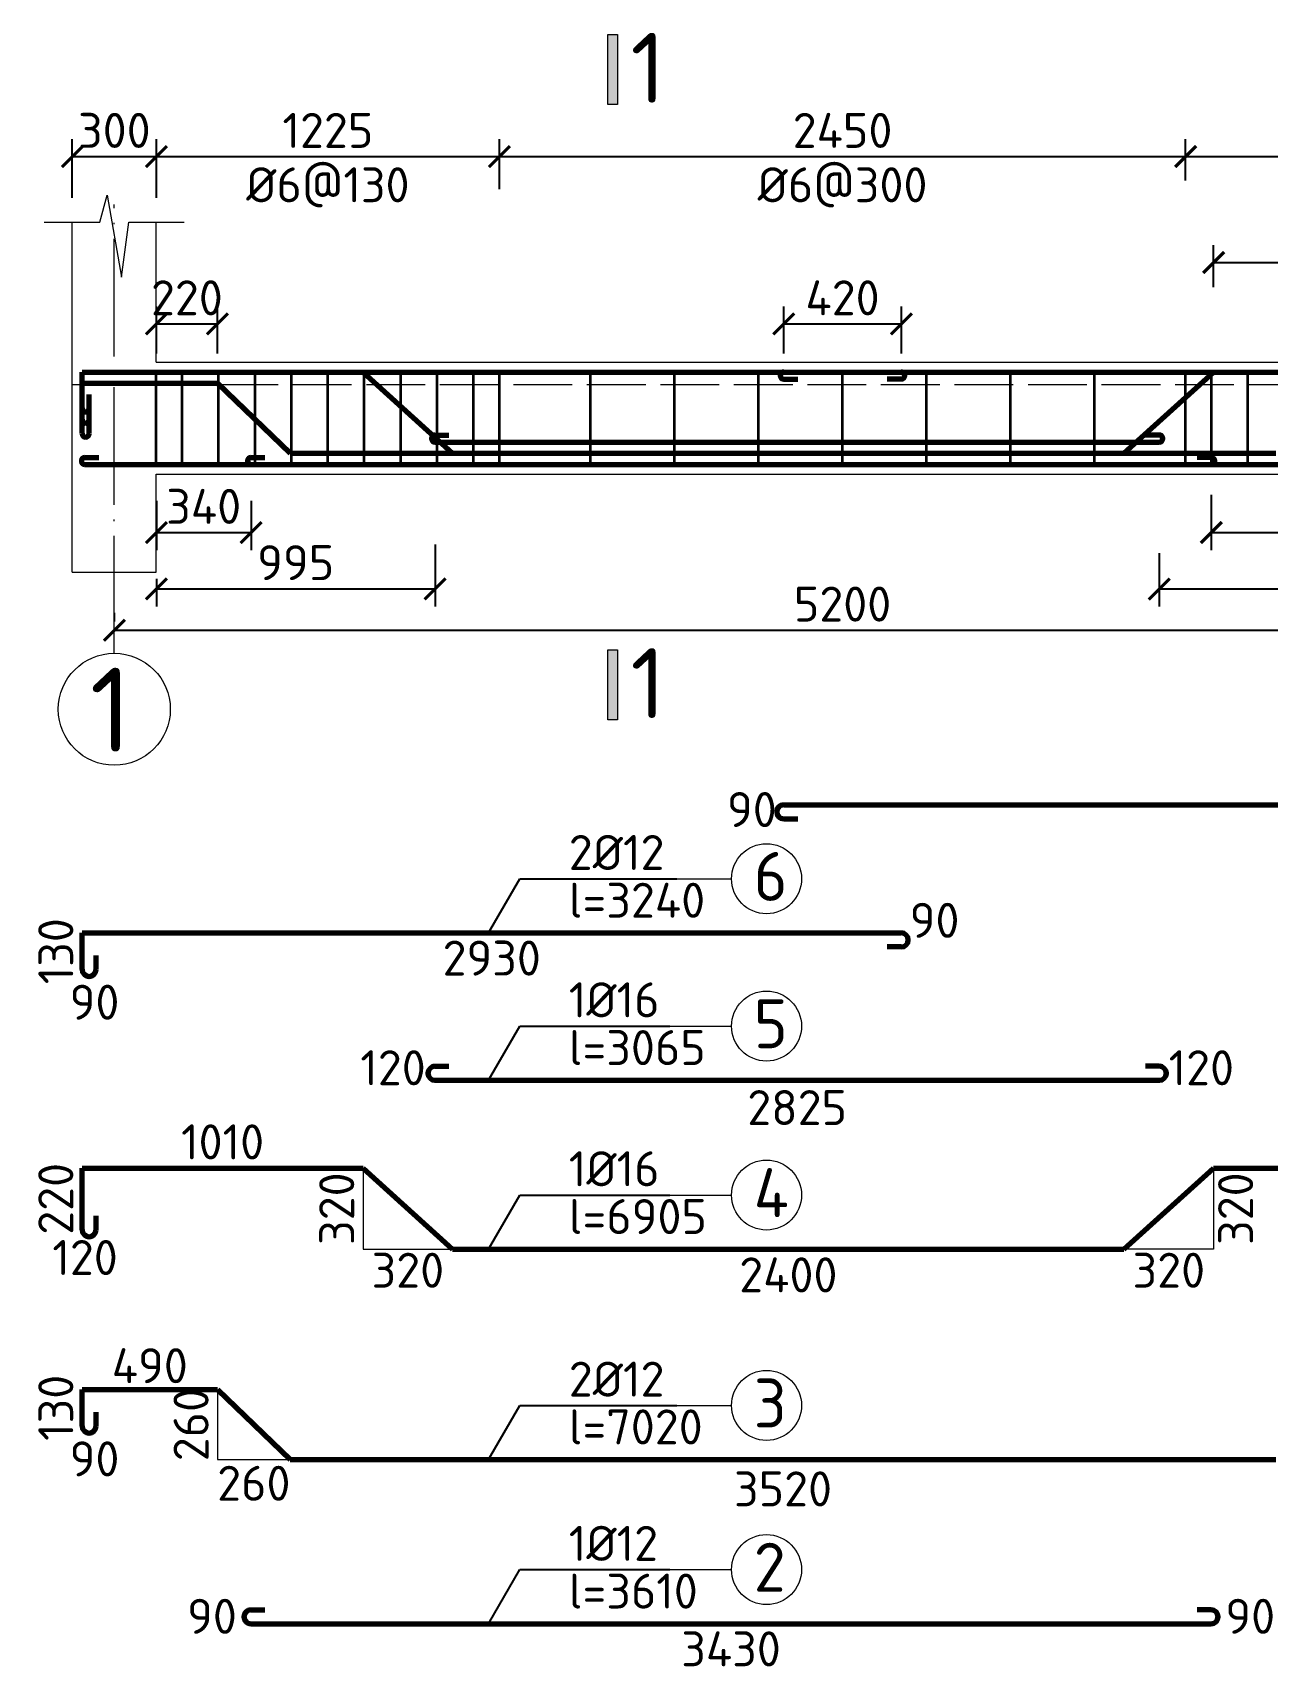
# Model space of a CAD drawing. Header units: millimetres. Extents: x 0 to 4970, y -594 to 1412.
# Drawn here: x 344.8 to 432.9, y -231.5 to -114.2 of the extents above; entities that cross this region are included whole.
import ezdxf

# ---------------------------------------------------------------- set-up
doc = ezdxf.new("R2010")
doc.units = ezdxf.units.MM
doc.header["$LTSCALE"] = 0.35
doc.header["$PDMODE"] = 3
doc.linetypes.add('ACAD_ISO02W100', pattern=[15, 12, -3])
doc.linetypes.add('ACAD_ISO04W100', pattern=[30, 24, -3, 0, -3])
doc.layers.get('0').update_dxf_attribs({"lineweight": 50})
for name, color, linetype, lineweight in [('Cot Dai', 7, 'Continuous', 35), ('Cot thep', 2, 'Continuous', 70), ('Cotthepcat', 3, 'Continuous', 70), ('Duong Bao', 6, 'Continuous', 18), ('Kich Thuoc', 1, 'Continuous', 20), ('Ky Hieu', 4, 'Continuous', 20), ('Net Khuat', 5, 'ACAD_ISO02W100', 20), ('NetCat', 7, 'Continuous', 20), ('Text', 40, 'Continuous', 20), ('Truc', 3, 'ACAD_ISO04W100', 20)]:
    doc.layers.add(name, color=color, linetype=linetype, lineweight=lineweight)
doc.styles.get("Standard").update_dxf_attribs({"font": 'isocpeur.ttf'})
doc.styles.add('VN', font='')
doc.styles.get('VN').set_extended_font_data('TCVN 7284')
doc.dimstyles.new('Dim20', dxfattribs={"dimtxt": 2.5, "dimasz": 1.5, "dimexe": 1.25, "dimexo": 0.625, "dimtad": 1, "dimlfac": 20, "dimtxsty": 'Standard', "dimblk": 'ARCHTICK', "dimcen": 2.5, "dimadec": 0, "dimazin": 0, "dimtfac": 1, "dimtmove": 0, "dimatfit": 3, "dimfxl": 1, "dimarcsym": 0})
doc.dimstyles.new('Dim50', dxfattribs={"dimtxt": 2.5, "dimasz": 1.5, "dimexe": 1.25, "dimexo": 0.625, "dimtad": 1, "dimlfac": 50, "dimtxsty": 'Standard', "dimblk": 'ARCHTICK', "dimcen": 2.5, "dimadec": 0, "dimazin": 0, "dimtfac": 1, "dimtmove": 0, "dimatfit": 3, "dimfxl": 1, "dimarcsym": 0})
doc.dimstyles.new('Dim50KT', dxfattribs={"dimtxt": 2.5, "dimasz": 1.5, "dimexe": 1.25, "dimexo": 0.625, "dimtad": 1, "dimlfac": 50, "dimtxsty": 'Standard', "dimblk": 'ARCHTICK', "dimcen": 2.5, "dimse1": 1, "dimse2": 1, "dimsd1": 1, "dimsd2": 1, "dimadec": 0, "dimazin": 0, "dimtfac": 1, "dimtmove": 0, "dimatfit": 3, "dimfxl": 1, "dimarcsym": 0})

# ---------------------------------------------------------------- blocks, each defined once
blk = doc.blocks.new('_ArchTick')
at = {"color": 0, "linetype": 'ByBlock', "const_width": 0.15}
blk.add_lwpolyline([(-0.5, -0.5), (0.5, 0.5)], dxfattribs=at)
blk = doc.blocks.new('*D2221')
at = {"layer": 'Defpoints', "color": 0}
for p in [(350.59, -156.83), (454.59, -156.83), (454.59, -156.83)]:
    blk.add_point(p, dxfattribs=at)
at = {"layer": 'Kich Thuoc', "color": 0, "lineweight": -2}
for p, q in [((350.59, -156.21), (350.59, -155.58)), ((454.59, -156.21), (454.59, -155.58)), ((350.59, -156.83), (454.59, -156.83))]:
    blk.add_line(p, q, dxfattribs=at)
at = {"layer": 'Kich Thuoc', "color": 0, "lineweight": -2, "xscale": 1.5, "yscale": 1.5, "zscale": 1.5, "rotation": 180}
blk.add_blockref('_ArchTick', (350.59, -156.83), dxfattribs=at)
at = {"layer": 'Kich Thuoc', "color": 0, "lineweight": -2, "xscale": 1.5, "yscale": 1.5, "zscale": 1.5}
blk.add_blockref('_ArchTick', (454.59, -156.83), dxfattribs=at)
at = {"layer": 'Kich Thuoc', "color": 0, "insert": (402.59, -154.96), "char_height": 2.5, "attachment_point": 5}
blk.add_mtext('5200', dxfattribs=at)
blk = doc.blocks.new('*D2223')
at = {"layer": 'Defpoints', "color": 0}
for p in [(353.59, -122.99), (347.59, -126.56), (353.59, -126.56)]:
    blk.add_point(p, dxfattribs=at)
at = {"layer": 'Kich Thuoc', "color": 0, "lineweight": -2}
for p, q in [((347.59, -125.94), (347.59, -121.74)), ((353.59, -125.94), (353.59, -121.74)), ((347.59, -122.99), (353.59, -122.99))]:
    blk.add_line(p, q, dxfattribs=at)
at = {"layer": 'Kich Thuoc', "color": 0, "lineweight": -2, "xscale": 1.5, "yscale": 1.5, "zscale": 1.5, "rotation": 180}
blk.add_blockref('_ArchTick', (347.59, -122.99), dxfattribs=at)
at = {"layer": 'Kich Thuoc', "color": 0, "lineweight": -2, "xscale": 1.5, "yscale": 1.5, "zscale": 1.5}
blk.add_blockref('_ArchTick', (353.59, -122.99), dxfattribs=at)
at = {"layer": 'Kich Thuoc', "color": 0, "insert": (350.59, -121.12), "char_height": 2.5, "attachment_point": 5}
blk.add_mtext('300', dxfattribs=at)
blk = doc.blocks.new('*D2224')
at = {"layer": 'Defpoints', "color": 0}
for p in [(378.09, -122.99), (353.59, -126.56), (378.09, -125.94)]:
    blk.add_point(p, dxfattribs=at)
at = {"layer": 'Kich Thuoc', "color": 0, "lineweight": -2}
for p, q in [((353.59, -125.94), (353.59, -121.74)), ((378.09, -125.31), (378.09, -121.74)), ((353.59, -122.99), (378.09, -122.99))]:
    blk.add_line(p, q, dxfattribs=at)
at = {"layer": 'Kich Thuoc', "color": 0, "lineweight": -2, "xscale": 1.5, "yscale": 1.5, "zscale": 1.5, "rotation": 180}
blk.add_blockref('_ArchTick', (353.59, -122.99), dxfattribs=at)
at = {"layer": 'Kich Thuoc', "color": 0, "lineweight": -2, "xscale": 1.5, "yscale": 1.5, "zscale": 1.5}
blk.add_blockref('_ArchTick', (378.09, -122.99), dxfattribs=at)
at = {"layer": 'Kich Thuoc', "color": 0, "insert": (365.84, -121.12), "char_height": 2.5, "attachment_point": 5}
blk.add_mtext('1225', dxfattribs=at)
blk = doc.blocks.new('*D2225')
at = {"layer": 'Defpoints', "color": 0}
for p in [(427.09, -122.99), (427.09, -125.31), (378.09, -125.94)]:
    blk.add_point(p, dxfattribs=at)
at = {"layer": 'Kich Thuoc', "color": 0, "lineweight": -2}
for p, q in [((378.09, -125.31), (378.09, -121.74)), ((427.09, -124.69), (427.09, -121.74)), ((378.09, -122.99), (427.09, -122.99))]:
    blk.add_line(p, q, dxfattribs=at)
at = {"layer": 'Kich Thuoc', "color": 0, "lineweight": -2, "xscale": 1.5, "yscale": 1.5, "zscale": 1.5, "rotation": 180}
blk.add_blockref('_ArchTick', (378.09, -122.99), dxfattribs=at)
at = {"layer": 'Kich Thuoc', "color": 0, "lineweight": -2, "xscale": 1.5, "yscale": 1.5, "zscale": 1.5}
blk.add_blockref('_ArchTick', (427.09, -122.99), dxfattribs=at)
at = {"layer": 'Kich Thuoc', "color": 0, "insert": (402.59, -121.12), "char_height": 2.5, "attachment_point": 5}
blk.add_mtext('2450', dxfattribs=at)
blk = doc.blocks.new('*D2226')
at = {"layer": 'Defpoints', "color": 0}
for p in [(451.59, -122.99), (427.09, -125.31), (451.59, -124.69)]:
    blk.add_point(p, dxfattribs=at)
at = {"layer": 'Kich Thuoc', "color": 0, "lineweight": -2}
for p, q in [((427.09, -124.69), (427.09, -121.74)), ((451.59, -124.06), (451.59, -121.74)), ((427.09, -122.99), (451.59, -122.99))]:
    blk.add_line(p, q, dxfattribs=at)
at = {"layer": 'Kich Thuoc', "color": 0, "lineweight": -2, "xscale": 1.5, "yscale": 1.5, "zscale": 1.5, "rotation": 180}
blk.add_blockref('_ArchTick', (427.09, -122.99), dxfattribs=at)
at = {"layer": 'Kich Thuoc', "color": 0, "lineweight": -2, "xscale": 1.5, "yscale": 1.5, "zscale": 1.5}
blk.add_blockref('_ArchTick', (451.59, -122.99), dxfattribs=at)
at = {"layer": 'Kich Thuoc', "color": 0, "insert": (439.34, -121.12), "char_height": 2.5, "attachment_point": 5}
blk.add_mtext('1225', dxfattribs=at)
blk = doc.blocks.new('*D2302')
at = {"layer": 'Defpoints', "color": 0}
for p in [(357.95, -134.95), (353.59, -137.68), (357.95, -137.68)]:
    blk.add_point(p, dxfattribs=at)
at = {"layer": 'Kich Thuoc', "color": 0, "lineweight": -2}
for p, q in [((353.59, -137.06), (353.59, -133.7)), ((357.95, -137.06), (357.95, -133.7)), ((353.59, -134.95), (357.95, -134.95))]:
    blk.add_line(p, q, dxfattribs=at)
at = {"layer": 'Kich Thuoc', "color": 0, "lineweight": -2, "xscale": 1.5, "yscale": 1.5, "zscale": 1.5, "rotation": 180}
blk.add_blockref('_ArchTick', (353.59, -134.95), dxfattribs=at)
at = {"layer": 'Kich Thuoc', "color": 0, "lineweight": -2, "xscale": 1.5, "yscale": 1.5, "zscale": 1.5}
blk.add_blockref('_ArchTick', (357.95, -134.95), dxfattribs=at)
at = {"layer": 'Kich Thuoc', "color": 0, "insert": (355.77, -133.08), "char_height": 2.5, "attachment_point": 5}
blk.add_mtext('220', dxfattribs=at)
blk = doc.blocks.new('*D2233')
at = {"layer": 'Defpoints', "color": 0}
for p in [(428.92, -146.52), (451.59, -146.33), (451.59, -149.85)]:
    blk.add_point(p, dxfattribs=at)
at = {"layer": 'Kich Thuoc', "color": 0, "lineweight": -2}
for p, q in [((428.92, -147.15), (428.92, -151.1)), ((451.59, -146.96), (451.59, -151.1)), ((428.92, -149.85), (451.59, -149.85))]:
    blk.add_line(p, q, dxfattribs=at)
at = {"layer": 'Kich Thuoc', "color": 0, "lineweight": -2, "xscale": 1.5, "yscale": 1.5, "zscale": 1.5, "rotation": 180}
blk.add_blockref('_ArchTick', (428.92, -149.85), dxfattribs=at)
at = {"layer": 'Kich Thuoc', "color": 0, "lineweight": -2, "xscale": 1.5, "yscale": 1.5, "zscale": 1.5}
blk.add_blockref('_ArchTick', (451.59, -149.85), dxfattribs=at)
at = {"layer": 'Kich Thuoc', "color": 0, "insert": (440.25, -147.98), "char_height": 2.5, "attachment_point": 5}
blk.add_mtext('1135', dxfattribs=at)
blk = doc.blocks.new('*D2236')
at = {"layer": 'Defpoints', "color": 0}
for p in [(353.59, -146.96), (360.35, -146.96), (360.35, -149.85)]:
    blk.add_point(p, dxfattribs=at)
at = {"layer": 'Kich Thuoc', "color": 0, "lineweight": -2}
for p, q in [((353.59, -147.58), (353.59, -151.1)), ((360.35, -147.58), (360.35, -151.1)), ((353.59, -149.85), (360.35, -149.85))]:
    blk.add_line(p, q, dxfattribs=at)
at = {"layer": 'Kich Thuoc', "color": 0, "lineweight": -2, "xscale": 1.5, "yscale": 1.5, "zscale": 1.5, "rotation": 180}
blk.add_blockref('_ArchTick', (353.59, -149.85), dxfattribs=at)
at = {"layer": 'Kich Thuoc', "color": 0, "lineweight": -2, "xscale": 1.5, "yscale": 1.5, "zscale": 1.5}
blk.add_blockref('_ArchTick', (360.35, -149.85), dxfattribs=at)
at = {"layer": 'Kich Thuoc', "color": 0, "insert": (356.97, -147.98), "char_height": 2.5, "attachment_point": 5}
blk.add_mtext('340', dxfattribs=at)
blk = doc.blocks.new('*D2159')
at = {"layer": 'Defpoints', "color": 0}
for p in [(451.59, -130.56), (429.09, -132.94), (451.59, -132.79)]:
    blk.add_point(p, dxfattribs=at)
at = {"layer": 'Kich Thuoc', "color": 0, "lineweight": -2}
for p, q in [((429.09, -132.31), (429.09, -129.31)), ((451.59, -132.17), (451.59, -129.31)), ((429.09, -130.56), (451.59, -130.56))]:
    blk.add_line(p, q, dxfattribs=at)
at = {"layer": 'Kich Thuoc', "color": 0, "lineweight": -2, "xscale": 1.5, "yscale": 1.5, "zscale": 1.5, "rotation": 180}
blk.add_blockref('_ArchTick', (429.09, -130.56), dxfattribs=at)
at = {"layer": 'Kich Thuoc', "color": 0, "lineweight": -2, "xscale": 1.5, "yscale": 1.5, "zscale": 1.5}
blk.add_blockref('_ArchTick', (451.59, -130.56), dxfattribs=at)
at = {"layer": 'Kich Thuoc', "color": 0, "insert": (440.34, -128.69), "char_height": 2.5, "attachment_point": 5}
blk.add_mtext('1125', dxfattribs=at)
blk = doc.blocks.new('_None')
blk = doc.blocks.new('*D2257')
at = {"layer": 'Defpoints', "color": 0}
for p in [(348.29, -211.08), (348.29, -213.68), (348.29, -213.68)]:
    blk.add_point(p, dxfattribs=at)
at = {"layer": 'Kich Thuoc', "color": 0, "insert": (346.41, -212.38), "char_height": 2.5, "attachment_point": 5, "rotation": 90}
blk.add_mtext('130', dxfattribs=at)
blk = doc.blocks.new('*D2258')
at = {"layer": 'Defpoints', "color": 0}
for p in [(348.29, -178.46), (348.29, -181.06), (348.29, -181.06)]:
    blk.add_point(p, dxfattribs=at)
at = {"layer": 'Kich Thuoc', "color": 0, "insert": (346.41, -179.76), "char_height": 2.5, "attachment_point": 5, "rotation": 90}
blk.add_mtext('130', dxfattribs=at)
blk = doc.blocks.new('*D2259')
at = {"layer": 'Defpoints', "color": 0}
for p in [(348.29, -195.25), (348.29, -199.65), (348.29, -199.65)]:
    blk.add_point(p, dxfattribs=at)
at = {"layer": 'Kich Thuoc', "color": 0, "insert": (346.41, -197.45), "char_height": 2.5, "attachment_point": 5, "rotation": 90}
blk.add_mtext('220', dxfattribs=at)
blk = doc.blocks.new('*D2197')
at = {"layer": 'Defpoints', "color": 0}
for p in [(373.49, -188.12), (425.21, -188.12), (425.21, -192.81)]:
    blk.add_point(p, dxfattribs=at)
at = {"layer": 'Kich Thuoc', "color": 0, "insert": (399.35, -190.93), "char_height": 2.5, "attachment_point": 5}
blk.add_mtext('2825', dxfattribs=at)
blk = doc.blocks.new('*D2260')
at = {"layer": 'Defpoints', "color": 0}
for p in [(348.29, -195.25), (368.35, -195.25), (368.35, -195.25)]:
    blk.add_point(p, dxfattribs=at)
at = {"layer": 'Kich Thuoc', "color": 0, "insert": (358.32, -193.38), "char_height": 2.5, "attachment_point": 5}
blk.add_mtext('1010', dxfattribs=at)
blk = doc.blocks.new('*D2261')
at = {"layer": 'Defpoints', "color": 0}
for p in [(368.35, -201.05), (374.75, -201.05), (374.75, -204.43)]:
    blk.add_point(p, dxfattribs=at)
at = {"layer": 'Kich Thuoc', "color": 0, "insert": (371.55, -202.55), "char_height": 2.5, "attachment_point": 5}
blk.add_mtext('320', dxfattribs=at)
blk = doc.blocks.new('*D2262')
at = {"layer": 'Defpoints', "color": 0}
for p in [(368.35, -195.25), (368.35, -201.05), (368.35, -201.05)]:
    blk.add_point(p, dxfattribs=at)
at = {"layer": 'Kich Thuoc', "color": 0, "insert": (366.47, -198.15), "char_height": 2.5, "attachment_point": 5, "rotation": 90}
blk.add_mtext('320', dxfattribs=at)
blk = doc.blocks.new('*D2263')
at = {"layer": 'Defpoints', "color": 0}
for p in [(422.69, -201.05), (429.09, -201.05), (422.69, -204.43)]:
    blk.add_point(p, dxfattribs=at)
at = {"layer": 'Kich Thuoc', "color": 0, "insert": (425.89, -202.55), "char_height": 2.5, "attachment_point": 5}
blk.add_mtext('320', dxfattribs=at)
blk = doc.blocks.new('*D2198')
at = {"layer": 'Defpoints', "color": 0}
for p in [(432.53, -195.25), (432.53, -201.05), (432.53, -201.05)]:
    blk.add_point(p, dxfattribs=at)
at = {"layer": 'Kich Thuoc', "color": 0, "insert": (430.66, -198.15), "char_height": 2.5, "attachment_point": 5, "rotation": 90}
blk.add_mtext('320', dxfattribs=at)
blk = doc.blocks.new('*D2199')
at = {"layer": 'Defpoints', "color": 0}
for p in [(374.75, -200.69), (422.69, -200.69), (422.69, -204.75)]:
    blk.add_point(p, dxfattribs=at)
at = {"layer": 'Kich Thuoc', "color": 0, "insert": (398.72, -202.88), "char_height": 2.5, "attachment_point": 5}
blk.add_mtext('2400', dxfattribs=at)
blk = doc.blocks.new('*D2200')
at = {"layer": 'Defpoints', "color": 0}
for p in [(429.09, -195.47), (471.78, -195.47), (471.78, -195.47)]:
    blk.add_point(p, dxfattribs=at)
at = {"layer": 'Kich Thuoc', "color": 0, "insert": (450.43, -193.6), "char_height": 2.5, "attachment_point": 5}
blk.add_mtext('2135', dxfattribs=at)
blk = doc.blocks.new('*D2201')
at = {"layer": 'Defpoints', "color": 0}
for p in [(348.29, -211.25), (357.95, -211.25), (357.95, -211.25)]:
    blk.add_point(p, dxfattribs=at)
at = {"layer": 'Kich Thuoc', "color": 0, "insert": (353.12, -209.37), "char_height": 2.5, "attachment_point": 5}
blk.add_mtext('490', dxfattribs=at)
blk = doc.blocks.new('*D2264')
at = {"layer": 'Defpoints', "color": 0}
for p in [(357.95, -216.08), (363.15, -216.08), (363.15, -219.65)]:
    blk.add_point(p, dxfattribs=at)
at = {"layer": 'Kich Thuoc', "color": 0, "insert": (360.55, -217.77), "char_height": 2.5, "attachment_point": 5}
blk.add_mtext('260', dxfattribs=at)
blk = doc.blocks.new('*D2265')
at = {"layer": 'Defpoints', "color": 0}
for p in [(357.95, -211.08), (357.95, -216.08), (357.95, -216.08)]:
    blk.add_point(p, dxfattribs=at)
at = {"layer": 'Kich Thuoc', "color": 0, "insert": (356.07, -213.58), "char_height": 2.5, "attachment_point": 5, "rotation": 90}
blk.add_mtext('260', dxfattribs=at)
blk = doc.blocks.new('*D2267')
at = {"layer": 'Defpoints', "color": 0}
for p in [(363.15, -216.08), (433.53, -216.08), (433.53, -220.04)]:
    blk.add_point(p, dxfattribs=at)
at = {"layer": 'Kich Thuoc', "color": 0, "insert": (398.34, -218.17), "char_height": 2.5, "attachment_point": 5}
blk.add_mtext('3520', dxfattribs=at)
blk = doc.blocks.new('*D2203')
at = {"layer": 'Defpoints', "color": 0}
for p in [(360.35, -227.58), (428.92, -227.58), (428.92, -231.48)]:
    blk.add_point(p, dxfattribs=at)
at = {"layer": 'Kich Thuoc', "color": 0, "insert": (394.63, -229.6), "char_height": 2.5, "attachment_point": 5}
blk.add_mtext('3430', dxfattribs=at)
blk = doc.blocks.new('*D2209')
at = {"layer": 'Defpoints', "color": 0}
for p in [(398.39, -171.47), (614.79, -171.47), (614.79, -173.22)]:
    blk.add_point(p, dxfattribs=at)
at = {"layer": 'Kich Thuoc', "color": 0, "insert": (506.59, -171.35), "char_height": 2.5, "attachment_point": 5}
blk.add_mtext('10820', dxfattribs=at)
blk = doc.blocks.new('*D2304')
at = {"layer": 'Defpoints', "color": 0}
for p in [(348.29, -178.46), (406.79, -178.46), (406.79, -182.13)]:
    blk.add_point(p, dxfattribs=at)
at = {"layer": 'Kich Thuoc', "color": 0, "insert": (377.54, -180.25), "char_height": 2.5, "attachment_point": 5}
blk.add_mtext('2930', dxfattribs=at)
blk = doc.blocks.new('*D2254')
at = {"layer": 'Defpoints', "color": 0}
for p in [(406.79, -134.95), (398.39, -137.68), (406.79, -137.68)]:
    blk.add_point(p, dxfattribs=at)
at = {"layer": 'Kich Thuoc', "color": 0, "lineweight": -2}
for p, q in [((398.39, -137.06), (398.39, -133.7)), ((406.79, -137.06), (406.79, -133.7)), ((398.39, -134.95), (406.79, -134.95))]:
    blk.add_line(p, q, dxfattribs=at)
at = {"layer": 'Kich Thuoc', "color": 0, "lineweight": -2, "xscale": 1.5, "yscale": 1.5, "zscale": 1.5, "rotation": 180}
blk.add_blockref('_ArchTick', (398.39, -134.95), dxfattribs=at)
at = {"layer": 'Kich Thuoc', "color": 0, "lineweight": -2, "xscale": 1.5, "yscale": 1.5, "zscale": 1.5}
blk.add_blockref('_ArchTick', (406.79, -134.95), dxfattribs=at)
at = {"layer": 'Kich Thuoc', "color": 0, "insert": (402.59, -133.08), "char_height": 2.5, "attachment_point": 5}
blk.add_mtext('420', dxfattribs=at)
blk = doc.blocks.new('*D2255')
at = {"layer": 'Defpoints', "color": 0}
for p in [(373.49, -150.08), (353.59, -152.53), (373.49, -153.88)]:
    blk.add_point(p, dxfattribs=at)
at = {"layer": 'Kich Thuoc', "color": 0, "lineweight": -2}
for p, q in [((373.49, -150.7), (373.49, -155.13)), ((353.59, -153.16), (353.59, -155.13)), ((353.59, -153.88), (373.49, -153.88))]:
    blk.add_line(p, q, dxfattribs=at)
at = {"layer": 'Kich Thuoc', "color": 0, "lineweight": -2, "xscale": 1.5, "yscale": 1.5, "zscale": 1.5, "rotation": 180}
blk.add_blockref('_ArchTick', (353.59, -153.88), dxfattribs=at)
at = {"layer": 'Kich Thuoc', "color": 0, "lineweight": -2, "xscale": 1.5, "yscale": 1.5, "zscale": 1.5}
blk.add_blockref('_ArchTick', (373.49, -153.88), dxfattribs=at)
at = {"layer": 'Kich Thuoc', "color": 0, "insert": (363.54, -152), "char_height": 2.5, "attachment_point": 5}
blk.add_mtext('995', dxfattribs=at)
blk = doc.blocks.new('*D2256')
at = {"layer": 'Defpoints', "color": 0}
for p in [(425.21, -150.7), (451.59, -150.7), (451.59, -153.88)]:
    blk.add_point(p, dxfattribs=at)
at = {"layer": 'Kich Thuoc', "color": 0, "lineweight": -2}
for p, q in [((425.21, -151.33), (425.21, -155.13)), ((451.59, -151.33), (451.59, -155.13)), ((425.21, -153.88), (451.59, -153.88))]:
    blk.add_line(p, q, dxfattribs=at)
at = {"layer": 'Kich Thuoc', "color": 0, "lineweight": -2, "xscale": 1.5, "yscale": 1.5, "zscale": 1.5, "rotation": 180}
blk.add_blockref('_ArchTick', (425.21, -153.88), dxfattribs=at)
at = {"layer": 'Kich Thuoc', "color": 0, "lineweight": -2, "xscale": 1.5, "yscale": 1.5, "zscale": 1.5}
blk.add_blockref('_ArchTick', (451.59, -153.88), dxfattribs=at)
at = {"layer": 'Kich Thuoc', "color": 0, "insert": (438.4, -152), "char_height": 2.5, "attachment_point": 5}
blk.add_mtext('1320', dxfattribs=at)

msp = doc.modelspace()

# ---------------------------------------------------------------- hatches: boundary and pattern name
at = {"layer": 'NetCat'}
h = msp.add_hatch(color=256, dxfattribs=at)
h.paths.add_polyline_path([(385.82503, -114.270188), (386.52503, -114.270188), (386.52503, -119.270188), (385.82503, -119.270188)])
edge = h.paths.add_edge_path(flags=17)
edge.add_line((385.82503, -119.270188), (385.82503, -114.270188))
h = msp.add_hatch(color=256, dxfattribs=at)
h.paths.add_polyline_path([(385.82503, -158.231186), (386.52503, -158.231186), (386.52503, -163.231186), (385.82503, -163.231186)])
edge = h.paths.add_edge_path(flags=17)
edge.add_line((385.82503, -163.231186), (385.82503, -158.231186))

# ---------------------------------------------------------------- linework, layer by layer
at = {"layer": 'Cot Dai'}
for p, q in [((353.586868, -144.983505), (353.586868, -138.383505)), ((355.436868, -144.983505), (355.436868, -138.383505)), ((358.036868, -144.983505), (358.036868, -138.383505)), ((360.636868, -144.983505), (360.636868, -138.383505)), ((363.236868, -144.983505), (363.236868, -138.383505)), ((365.836868, -144.983505), (365.836868, -138.383505)), ((368.436868, -144.983505), (368.436868, -138.383505)), ((371.036868, -144.983505), (371.036868, -138.383505)), ((373.636868, -144.983505), (373.636868, -138.383505)), ((376.236868, -144.983505), (376.236868, -138.383505)), ((378.086868, -144.983505), (378.086868, -138.383505)), ((384.586868, -144.983505), (384.586868, -138.383505)), ((390.586868, -144.983505), (390.586868, -138.383505)), ((396.586868, -144.983505), (396.586868, -138.383505)), ((402.586868, -144.983505), (402.586868, -138.383505)), ((408.586868, -144.983505), (408.586868, -138.383505)), ((414.586868, -144.983505), (414.586868, -138.383505)), ((420.586868, -144.983505), (420.586868, -138.383505)), ((427.086868, -144.983505), (427.086868, -138.383505)), ((428.936868, -144.983505), (428.936868, -138.383505)), ((431.536868, -144.983505), (431.536868, -138.383505))]:
    msp.add_line(p, q, dxfattribs=at)
at = {"layer": 'Cot thep'}
for p, q in [((348.286868, -138.383505), (405.786868, -138.383505)), ((348.286868, -138.383505), (363.147909, -138.383505)), ((348.286868, -140.983505), (348.286868, -138.383505)), ((348.286868, -142.783505), (348.286868, -138.383505)), ((368.347909, -138.383505), (374.747909, -144.183505)), ((399.386868, -138.383505), (610.586868, -138.383505)), ((422.688741, -144.183505), (429.088741, -138.383505)), ((348.286868, -139.183505), (357.947909, -139.183505)), ((348.286868, -141.783505), (348.286868, -139.183505)), ((357.947909, -139.183505), (363.147909, -144.183505)), ((398.386868, -138.883505), (399.386868, -138.883505)), ((406.786868, -138.883505), (405.786868, -138.883505)), ((348.786868, -140.983505), (348.786868, -139.983505)), ((348.786868, -141.783505), (348.786868, -140.783505)), ((348.786868, -142.783505), (348.786868, -141.783505)), ((363.147909, -144.183505), (433.530863, -144.183505)), ((373.486464, -143.383505), (425.214227, -143.383505)), ((374.747909, -144.183505), (422.688741, -144.183505)), ((348.486868, -144.983505), (457.586868, -144.983505)), ((398.386868, -169.299005), (614.786868, -169.299005)), ((348.286868, -178.455928), (406.786868, -178.455928)), ((348.286868, -181.055928), (348.286868, -178.455928)), ((373.486464, -188.982634), (425.214227, -188.982634)), ((348.286868, -195.252983), (368.347909, -195.252983)), ((348.286868, -199.652983), (348.286868, -195.252983)), ((368.347909, -195.252983), (374.747909, -201.052983)), ((422.688741, -201.052983), (429.088741, -195.252983)), ((429.088741, -195.252983), (471.781231, -195.252983)), ((374.747909, -201.052983), (422.688741, -201.052983)), ((348.286868, -211.080857), (357.947909, -211.080857)), ((348.286868, -213.680857), (348.286868, -211.080857)), ((357.947909, -211.080857), (363.147909, -216.080857)), ((363.147909, -216.080857), (433.530863, -216.080857)), ((360.347909, -227.812463), (428.916866, -227.812463))]:
    msp.add_line(p, q, dxfattribs=at)
for centre, start, end in [((398.386868, -138.633505), 90, 270), ((406.786868, -138.633505), 270, 90), ((348.536868, -140.983505), 180, 0), ((348.536868, -141.783505), 180, 0), ((348.536868, -142.783505), 180, 0)]:
    msp.add_arc(centre, 0.25, start, end, dxfattribs=at)
at = {"layer": 'Cotthepcat'}
for p, q in [((373.486464, -142.883505), (374.486464, -142.883505)), ((425.214227, -142.883505), (424.214227, -142.883505)), ((348.486868, -144.483505), (349.486868, -144.483505)), ((360.347909, -144.483505), (361.347909, -144.483505)), ((428.916866, -144.483505), (427.916866, -144.483505)), ((398.386868, -170.299005), (399.386868, -170.299005)), ((406.786868, -179.455928), (405.786868, -179.455928)), ((349.286868, -181.055928), (349.286868, -180.055928)), ((373.486464, -187.982634), (374.486464, -187.982634)), ((425.214227, -187.982634), (424.214227, -187.982634)), ((349.286868, -199.652983), (349.286868, -198.652983)), ((349.286868, -213.680857), (349.286868, -212.680857)), ((360.347909, -226.812463), (361.347909, -226.812463)), ((428.916866, -226.812463), (427.916866, -226.812463))]:
    msp.add_line(p, q, dxfattribs=at)
for centre, radius, start, end in [((373.486464, -143.133505), 0.25, 90, 270), ((425.214227, -143.133505), 0.25, 270, 90), ((348.486868, -144.733505), 0.25, 90, 270), ((360.347909, -144.733505), 0.25, 90, 270), ((428.916866, -144.733505), 0.25, 270, 90), ((398.386868, -169.799005), 0.5, 90, 270), ((406.786868, -178.955928), 0.5, 270, 90), ((348.786868, -181.055928), 0.5, 180, 0), ((373.486464, -188.482634), 0.5, 90, 270), ((425.214227, -188.482634), 0.5, 270, 90), ((348.786868, -199.652983), 0.5, 180, 0), ((348.786868, -213.680857), 0.5, 180, 0), ((360.347909, -227.312463), 0.5, 90, 270), ((428.916866, -227.312463), 0.5, 270, 90)]:
    msp.add_arc(centre, radius, start, end, dxfattribs=at)
at = {"layer": 'Duong Bao'}
for p, q in [((347.586868, -152.683505), (347.586868, -127.683505)), ((353.586868, -137.683505), (353.586868, -127.683505)), ((353.586868, -137.683505), (451.586868, -137.683505)), ((353.586868, -152.683505), (353.586868, -145.683505)), ((353.586868, -145.683505), (451.586868, -145.683505)), ((347.586868, -152.683505), (353.586868, -152.683505))]:
    msp.add_line(p, q, dxfattribs=at)
at = {"layer": 'Kich Thuoc'}
for p, q in [((368.347909, -195.252983), (368.347909, -201.052983)), ((429.088741, -195.252983), (429.088741, -201.052983)), ((368.347909, -201.052983), (374.747909, -201.052983)), ((429.088741, -201.052983), (422.688741, -201.052983)), ((357.947909, -211.080857), (357.947909, -216.080857)), ((357.947909, -216.080857), (363.147909, -216.080857))]:
    msp.add_line(p, q, dxfattribs=at)
at = {"layer": 'Ky Hieu'}
for p, q in [((384.262003, -174.581312), (394.662003, -174.581312)), ((383.949503, -185.108018), (394.662003, -185.108018)), ((383.949503, -197.178367), (394.662003, -197.178367)), ((383.949503, -212.206241), (394.662003, -212.206241)), ((384.262003, -223.937847), (394.662003, -223.937847))]:
    msp.add_line(p, q, dxfattribs=at)
msp.add_lwpolyline([(345.586868, -127.683505), (345.586868, -127.683505), (349.551592, -127.683505), (350.06923, -125.751654), (351.104506, -131.615357), (351.622145, -127.683505), (355.586868, -127.683505), (355.586868, -127.683505)], dxfattribs=at)
for centre, radius in [((350.586868, -162.47492), 4), ((397.162003, -174.581312), 2.5), ((397.162003, -185.108018), 2.5), ((397.162003, -197.178367), 2.5), ((397.162003, -212.206241), 2.5), ((397.162003, -223.937847), 2.5)]:
    msp.add_circle(centre, radius, dxfattribs=at)
at = {"layer": 'Net Khuat'}
msp.add_line((347.586868, -139.283505), (610.586868, -139.283505), dxfattribs=at)
at = {"layer": 'NetCat'}
for p, q in [((385.82503, -119.270188), (385.82503, -114.270188)), ((385.82503, -119.270188), (385.82503, -114.270188)), ((385.82503, -163.231186), (385.82503, -158.231186)), ((385.82503, -163.231186), (385.82503, -158.231186))]:
    msp.add_line(p, q, dxfattribs=at)
for points in [[(385.82503, -114.270188), (386.52503, -114.270188), (386.52503, -119.270188), (385.82503, -119.270188), (385.82503, -114.270188)], [(385.82503, -158.231186), (386.52503, -158.231186), (386.52503, -163.231186), (385.82503, -163.231186), (385.82503, -158.231186)]]:
    msp.add_lwpolyline(points, dxfattribs=at)
at = {"layer": 'Truc'}
msp.add_line((350.586868, -158.47492), (350.586868, -126.419151), dxfattribs=at)

# ---------------------------------------------------------------- texts
at = {"layer": 'Kich Thuoc', "color": 2}
msp.add_text('1', height=6, dxfattribs=at).set_placement((348.836868, -165.506009))
at = {"layer": 'Kich Thuoc', "char_height": 2.5}
for s, insert, width, attachment_point in [('%%C6@130', (365.836868, -125.189028), 24.5, 5), ('%%C6@300', (402.586868, -125.189028), 24.5, 5), ('90', (394.337919, -168.387333), 3.45107973, 1), ('90', (407.383478, -176.302393), 3.45107973, 1), ('90', (347.394821, -182.151214), 3.45107973, 1), ('120', (368.154029, -186.836149), 3.45107973, 1), ('120', (430.546662, -186.836149), 3.45107973, 3), ('120', (346.163458, -200.391213), 3.45107973, 1), ('90', (347.394821, -214.776143), 3.45107973, 1), ('90', (359.340361, -226.022337), 3.45107973, 3), ('90', (429.924415, -226.022337), 3.45107973, 1)]:
    msp.add_mtext(s, dxfattribs=dict(at, insert=insert, width=width, attachment_point=attachment_point))
at = {"layer": 'Ky Hieu', "style": 'VN'}
for s, p in [('6', (396.24798, -176.164447)), ('5', (396.24798, -186.691152)), ('4', (396.24798, -198.761502)), ('3', (396.24798, -213.789375)), ('2', (396.24798, -225.520981))]:
    msp.add_text(s, height=3.5, dxfattribs=at).set_placement(p)
at = {"layer": 'Ky Hieu', "char_height": 2.5, "attachment_point": 7}
for s, insert in [('2%%C12', (383.04166, -173.956312)), ('l=3240', (383.04166, -177.367831)), ('1%%C16', (383.04166, -184.483018)), ('l=3065', (383.04166, -187.894537)), ('1%%C16', (383.04166, -196.553367)), ('l=6905', (383.04166, -199.964886)), ('2%%C12', (383.04166, -211.581241)), ('l=7020', (383.04166, -214.99276)), ('1%%C12', (383.04166, -223.312847)), ('l=3610', (383.04166, -226.724365))]:
    msp.add_mtext(s, dxfattribs=dict(at, insert=insert))
at = {"layer": 'Text', "char_height": 5, "width": 11.43756339, "attachment_point": 1}
for insert in [(387.448424, -114.150387), (387.448424, -158.111385)]:
    msp.add_mtext('1', dxfattribs=dict(at, insert=insert))

# ---------------------------------------------------------------- dimensions: what is measured, and where the dimension line sits
at = {"layer": 'Kich Thuoc'}
for base, p1, p2, dimstyle, picture, middle in [((353.586868, -122.992334), (347.586868, -126.561343), (353.586868, -126.561343), 'Dim50', '*D2223', (350.586868, -122.992334)), ((363.147909, -219.649891), (357.947909, -216.080857), (363.147909, -216.080857), 'Dim50KT', '*D2264', (360.547909, -219.649891))]:
    dim = msp.add_linear_dim(base=base, p1=p1, p2=p2, dimstyle=dimstyle, dxfattribs=at)
    dim.commit()
    dim.dimension.update_dxf_attribs({"geometry": picture, "text_midpoint": middle, "dimtype": 160})
for base, p1, p2, picture, middle in [((378.086868, -122.992334), (353.586868, -126.561343), (378.086868, -125.936343), '*D2224', (365.836868, -121.117334)), ((427.086868, -122.992334), (378.086868, -125.936343), (427.086868, -125.311343), '*D2225', (402.586868, -121.117334)), ((451.586868, -122.992334), (427.086868, -125.311343), (451.586868, -124.686343), '*D2226', (439.336868, -121.117334))]:
    dim = msp.add_linear_dim(base=base, p1=p1, p2=p2, dimstyle='Dim50', override={"dimtmove": 1}, dxfattribs=at)
    dim.commit()
    dim.dimension.update_dxf_attribs({"geometry": picture, "text_midpoint": middle})
dim = msp.add_linear_dim(base=(451.586868, -130.561739), p1=(429.088741, -132.937871), p2=(451.586868, -132.794961), text='1125', dimstyle='Dim50', override={"dimldrblk": 'None'}, dxfattribs=at)
dim.commit()
dim.dimension.update_dxf_attribs({"geometry": '*D2159', "text_midpoint": (440.337805, -128.686739)})
dim = msp.add_linear_dim(base=(357.947909, -134.952491), p1=(353.586868, -137.683505), p2=(357.947909, -137.683505), text='220', dimstyle='Dim50', dxfattribs=at)
dim.commit()
dim.dimension.update_dxf_attribs({"geometry": '*D2302', "text_midpoint": (355.767389, -134.952491), "dimtype": 160})
for base, p1, p2, dimstyle, picture, middle in [((406.786868, -134.952491), (398.386868, -137.683505), (406.786868, -137.683505), 'Dim50', '*D2254', (402.586868, -133.077491)), ((454.586868, -156.833041), (350.586868, -156.833041), (454.586868, -156.833041), 'Dim50', '*D2221', (402.586868, -154.958041)), ((614.786868, -173.220463), (398.386868, -171.466187), (614.786868, -171.466187), 'Dim50KT', '*D2209', (506.586868, -171.345463)), ((374.747909, -204.429863), (368.347909, -201.052983), (374.747909, -201.052983), 'Dim50KT', '*D2261', (371.547909, -202.554863))]:
    dim = msp.add_linear_dim(base=base, p1=p1, p2=p2, dimstyle=dimstyle, dxfattribs=at)
    dim.commit()
    dim.dimension.update_dxf_attribs({"geometry": picture, "text_midpoint": middle})
for base, p1, p2, text, dimstyle, picture, middle in [((360.347909, -149.850488), (353.586868, -146.955155), (360.347909, -146.955155), '340', 'Dim50', '*D2236', (356.967389, -147.975488)), ((451.586868, -149.850488), (428.916866, -146.521711), (451.586868, -146.330155), '1135', 'Dim50', '*D2233', (440.251867, -147.975488)), ((373.486464, -153.877499), (353.586868, -152.533979), (373.486464, -150.077058), '995', 'Dim50', '*D2255', (363.536666, -152.002499)), ((451.586868, -153.877499), (425.214227, -150.702058), (451.586868, -150.702058), '1320', 'Dim50', '*D2256', (438.400548, -152.002499)), ((406.786868, -182.128149), (348.286868, -178.455928), (406.786868, -178.455928), '2930', 'Dim50KT', '*D2304', (377.536868, -180.253149)), ((425.214227, -192.805931), (373.486464, -188.118231), (425.214227, -188.118231), '2825', 'Dim50KT', '*D2197', (399.350346, -190.930931)), ((368.347909, -195.252983), (348.286868, -195.252983), (368.347909, -195.252983), '1010', 'Dim50KT', '*D2260', (358.317389, -193.377983)), ((471.781231, -195.470594), (429.088741, -195.470594), (471.781231, -195.470594), '2135', 'Dim50KT', '*D2200', (450.434986, -193.595594)), ((357.947909, -211.245318), (348.286868, -211.245318), (357.947909, -211.245318), '490', 'Dim50KT', '*D2201', (353.117389, -209.370318)), ((433.530863, -220.040115), (363.147909, -216.080857), (433.530863, -216.080857), '3520', 'Dim50KT', '*D2267', (398.339386, -218.165115)), ((428.916866, -231.477794), (360.347909, -227.583776), (428.916866, -227.583776), '3430', 'Dim50KT', '*D2203', (394.632388, -229.602794))]:
    dim = msp.add_linear_dim(base=base, p1=p1, p2=p2, text=text, dimstyle=dimstyle, dxfattribs=at)
    dim.commit()
    dim.dimension.update_dxf_attribs({"geometry": picture, "text_midpoint": middle})
for base, p1, p2, picture, middle in [((348.286868, -181.055928), (348.286868, -178.455928), (348.286868, -181.055928), '*D2258', (348.286868, -179.755928)), ((348.286868, -199.652983), (348.286868, -195.252983), (348.286868, -199.652983), '*D2259', (348.286868, -197.452983)), ((348.286868, -213.680857), (348.286868, -211.080857), (348.286868, -213.680857), '*D2257', (348.286868, -212.380857))]:
    dim = msp.add_linear_dim(base=base, p1=p1, p2=p2, angle=90, dimstyle='Dim50KT', dxfattribs=at)
    dim.commit()
    dim.dimension.update_dxf_attribs({"geometry": picture, "text_midpoint": middle, "dimtype": 160})
for base, p1, p2, text, picture, middle in [((368.347909, -201.052983), (368.347909, -195.252983), (368.347909, -201.052983), '320', '*D2262', (368.347909, -198.152983)), ((432.53183, -201.052983), (432.53183, -195.252983), (432.53183, -201.052983), '320', '*D2198', (432.53183, -198.152983)), ((357.947909, -216.080857), (357.947909, -211.080857), (357.947909, -216.080857), '260', '*D2265', (357.947909, -213.580857))]:
    dim = msp.add_linear_dim(base=base, p1=p1, p2=p2, angle=90, text=text, dimstyle='Dim50KT', dxfattribs=at)
    dim.commit()
    dim.dimension.update_dxf_attribs({"geometry": picture, "text_midpoint": middle, "dimtype": 160})
dim = msp.add_aligned_dim(p1=(374.747909, -200.689506), p2=(422.688741, -200.689506), distance=-4.064972, text='2400', dimstyle='Dim50KT', dxfattribs=at)
dim.commit()
dim.dimension.update_dxf_attribs({"geometry": '*D2199', "text_midpoint": (398.718325, -202.879478)})
dim = msp.add_linear_dim(base=(422.688741, -204.429863), p1=(429.088741, -201.052983), p2=(422.688741, -201.052983), angle=180, dimstyle='Dim50KT', dxfattribs=at)
dim.commit()
dim.dimension.update_dxf_attribs({"geometry": '*D2263', "text_midpoint": (425.888741, -202.554863)})

# ---------------------------------------------------------------- leaders
at = {"layer": 'Ky Hieu', "annotation_type": 0, "has_hookline": 1, "hookline_direction": 0}
for points, text_width in [([(377.316888, -178.455928), (379.553899, -174.581312), (383.637003, -174.581312)], 6.5), ([(377.316888, -188.982634), (379.553899, -185.108018), (383.637003, -185.108018)], 6), ([(377.316888, -201.052983), (379.553899, -197.178367), (383.637003, -197.178367)], 6), ([(377.316888, -216.080857), (379.553899, -212.206241), (383.637003, -212.206241)], 6.5), ([(377.316888, -227.812463), (379.553899, -223.937847), (383.637003, -223.937847)], 6)]:
    msp.add_leader(points, dimstyle='Dim20', override={"dimgap": 0.625, "dimtad": 1, "dimldrblk": 'None'}, dxfattribs=dict(at, text_width=text_width))

doc.saveas('drawing.dxf')
